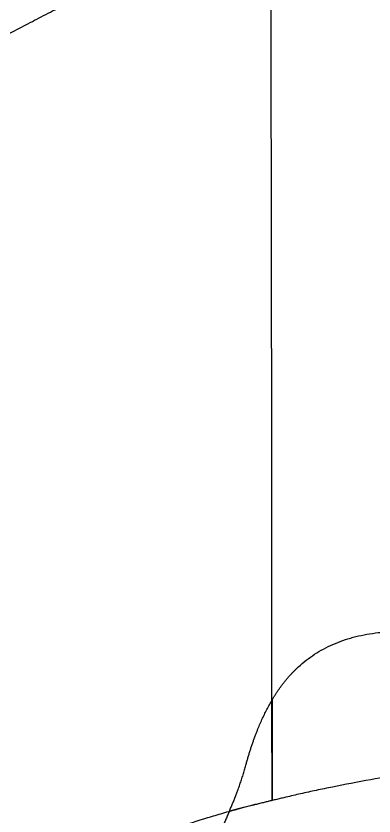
# Model space of a CAD drawing. Extents: x 526 to 610, y 679 to 808.
# Drawn here: x 537.89 to 540.34, y 713.94 to 719.41 of the extents above; entities that cross this region are included whole.
import ezdxf

# ---------------------------------------------------------------- set-up
doc = ezdxf.new("R2010")
doc.units = 0
doc.header["$MEASUREMENT"] = 0
doc.layers.add('1', color=4, linetype='Continuous')

# ---------------------------------------------------------------- blocks, each defined once
blk = doc.blocks.new('JETSETTER LX')
at = {"layer": '1', "color": 3, "linetype": 'Continuous', "lineweight": 25}
for points, knots in [([(13.518, 17.1693), (13.518, 17.1949), (13.518, 17.2456), (13.518, 17.3211), (13.518, 17.3953), (13.518, 17.4681), (13.518, 17.5395), (13.5179, 17.6096), (13.5179, 17.6783), (13.5179, 17.7456), (13.5179, 17.8116), (13.5179, 17.8761), (13.5179, 17.9392), (13.5179, 18.0009), (13.5178, 18.0612), (13.5178, 18.264), (13.5176, 18.6077), (13.5171, 19.2404), (13.5161, 20.071), (13.5149, 20.8388), (13.5137, 21.5477), (13.5126, 22.2386), (13.5106, 23.5415), (13.509, 25.3071), (13.5098, 26.8955), (13.511, 27.956), (13.5118, 28.4601), (13.5126, 28.9952), (13.5135, 29.5565), (13.5145, 30.1022), (13.5154, 30.6311), (13.5161, 31.1099), (13.5166, 31.5018), (13.5169, 31.7626), (13.5171, 31.9147), (13.5172, 32.0672), (13.5174, 32.2201), (13.5175, 32.3733), (13.5176, 32.5268), (13.5177, 32.6806), (13.5178, 32.8347), (13.5178, 32.989), (13.5179, 33.1436), (13.5179, 33.2985), (13.518, 33.4535), (13.518, 33.5567), (13.518, 33.6085)], [0, 0, 0, 0, 0.005046, 0.009995, 0.014847, 0.019601, 0.024257, 0.028816, 0.033277, 0.037641, 0.041908, 0.046077, 0.050149, 0.054123, 0.057999, 0.061779, 0.09319, 0.123802, 0.181701, 0.248531, 0.265187, 0.311195, 0.374003, 0.499852, 0.625726, 0.655666, 0.688571, 0.715589, 0.751276, 0.789147, 0.8138, 0.846891, 0.87611, 0.885389, 0.89471, 0.904072, 0.913476, 0.922923, 0.93241, 0.94194, 0.951512, 0.961126, 0.970781, 0.980479, 0.990218, 1, 1, 1, 1]), ([(12.1617, 22.8094), (12.147, 22.8033), (12.1216, 22.7927), (12.0901, 22.7795), (12.071, 22.7715), (12.0446, 22.7604), (12.0089, 22.7453), (11.9094, 22.7029), (11.6994, 22.6116), (11.3985, 22.4748), (11.0526, 22.3095), (10.7757, 22.1715), (10.5412, 22.0512), (10.3448, 21.9488), (10.1725, 21.8574), (10.0129, 21.7717), (9.89, 21.7053), (9.7759, 21.6436), (9.6906, 21.5974), (9.6395, 21.5698), (9.6164, 21.5574)], [0, 0, 0, 0, 0.0135192, 0.0232289, 0.0291376, 0.0312494, 0.0477493, 0.0624921, 0.1249626, 0.2498773, 0.3674377, 0.4997844, 0.5710089, 0.6543855, 0.7498847, 0.8009024, 0.8749594, 0.9241174, 0.9657947, 1, 1, 1, 1]), ([(9.6842, 21.3715), (9.6982, 21.3783), (9.7261, 21.3919), (9.7686, 21.4126), (9.8118, 21.4337), (9.8555, 21.4553), (9.8999, 21.4772), (9.945, 21.4996), (9.9908, 21.5224), (10.0373, 21.5457), (10.0844, 21.5693), (10.1323, 21.5935), (10.181, 21.618), (10.3057, 21.6813), (10.5177, 21.7897), (10.8213, 21.9466), (11.1472, 22.1162), (11.426, 22.2615), (11.6645, 22.3857), (11.8245, 22.469), (11.9509, 22.5346), (12.044, 22.583), (12.1132, 22.6189), (12.1765, 22.6516), (12.2083, 22.6681), (12.2231, 22.6757)], [0, 0, 0, 0, 0.020003, 0.040156, 0.06046, 0.080916, 0.101522, 0.122281, 0.143192, 0.164255, 0.18547, 0.206839, 0.228361, 0.250037, 0.371126, 0.500065, 0.620607, 0.750036, 0.808598, 0.875012, 0.916506, 0.937503, 0.968751, 0.985511, 1, 1, 1, 1]), ([(13.518, 17.856), (13.5214, 17.8618), (13.5282, 17.8734), (13.5387, 17.8903), (13.5494, 17.907), (13.5604, 17.9234), (13.5716, 17.9395), (13.5831, 17.9552), (13.5949, 17.9707), (13.6069, 17.9859), (13.6192, 18.0008), (13.6318, 18.0155), (13.6447, 18.0298), (13.6578, 18.0438), (13.6712, 18.0575), (13.685, 18.0709), (13.7114, 18.0956), (13.7519, 18.1298), (13.8089, 18.1705), (13.8697, 18.2066), (13.934, 18.238), (14.0018, 18.2647), (14.0727, 18.2866), (14.1469, 18.3037), (14.2503, 18.3201), (14.3874, 18.3286), (14.5438, 18.3201), (14.6871, 18.3002), (14.8146, 18.2754), (14.9678, 18.2373), (15.1488, 18.1816), (15.3227, 18.1167), (15.4644, 18.0576), (15.5713, 18.0099), (15.6793, 17.9586), (15.7724, 17.9118), (15.8501, 17.871), (15.9121, 17.8376), (15.9741, 17.8031), (16.0362, 17.7676), (16.0983, 17.7312), (16.1604, 17.6938), (16.2017, 17.668), (16.2223, 17.6551)], [0, 0, 0, 0, 0.008214, 0.01644, 0.02468, 0.032935, 0.041207, 0.049495, 0.057802, 0.066128, 0.074474, 0.082842, 0.091233, 0.099649, 0.108089, 0.116555, 0.125049, 0.156074, 0.18722, 0.218548, 0.250122, 0.281324, 0.312609, 0.343819, 0.375043, 0.437573, 0.499867, 0.541054, 0.582599, 0.624653, 0.686658, 0.749523, 0.780661, 0.811884, 0.843237, 0.874762, 0.892634, 0.910501, 0.928371, 0.946249, 0.964142, 0.982057, 1, 1, 1, 1]), ([(13.3393, 17.4115), (13.3416, 17.42), (13.3462, 17.4369), (13.3534, 17.4619), (13.3608, 17.4865), (13.3684, 17.5109), (13.3762, 17.5349), (13.3842, 17.5586), (13.3924, 17.582), (13.4008, 17.6051), (13.4095, 17.6279), (13.4203, 17.6553), (13.4335, 17.6872), (13.4493, 17.723), (13.4656, 17.7578), (13.4825, 17.7916), (13.4999, 17.8244), (13.5119, 17.8455), (13.518, 17.856)], [0, 0, 0, 0, 0.050084, 0.100132, 0.150151, 0.200147, 0.250128, 0.300098, 0.350066, 0.400037, 0.450017, 0.500014, 0.583602, 0.667048, 0.75038, 0.833629, 0.916826, 1, 1, 1, 1]), ([(13.518, 17.856), (13.518, 17.8302), (13.518, 17.7787), (13.518, 17.7016), (13.518, 17.6248), (13.518, 17.5483), (13.518, 17.472), (13.518, 17.3959), (13.518, 17.3201), (13.518, 17.2446), (13.518, 17.1944), (13.518, 17.1693)], [0, 0, 0, 0, 0.111732, 0.223309, 0.334731, 0.445998, 0.557109, 0.668065, 0.778866, 0.889511, 1, 1, 1, 1]), ([(16.2224, 17.6551), (16.2095, 17.6529), (16.1836, 17.6484), (16.145, 17.6418), (16.1063, 17.6351), (16.0675, 17.6285), (16.0287, 17.6219), (15.9898, 17.6153), (15.951, 17.6087), (15.912, 17.6022), (15.8731, 17.5956), (15.8341, 17.5891), (15.7952, 17.5826), (15.7562, 17.5761), (15.6914, 17.5653), (15.6006, 17.5503), (15.4843, 17.5311), (15.367, 17.5118), (15.2161, 17.487), (15.0323, 17.4568), (14.8284, 17.4229), (14.6279, 17.3891), (14.4152, 17.3524), (14.1762, 17.3094), (13.9746, 17.2706), (13.8382, 17.2427), (13.7663, 17.2272), (13.7139, 17.2155), (13.6626, 17.2038), (13.6192, 17.1935), (13.582, 17.1846), (13.5502, 17.177), (13.5289, 17.1719), (13.518, 17.1693)], [0, 0, 0, 0, 0.010563, 0.021197, 0.031902, 0.042678, 0.053525, 0.064444, 0.075433, 0.086494, 0.097625, 0.108828, 0.120103, 0.131449, 0.142866, 0.177026, 0.212219, 0.248452, 0.285729, 0.355216, 0.428582, 0.495247, 0.571436, 0.670247, 0.785703, 0.839276, 0.865746, 0.892851, 0.919618, 0.946425, 0.963241, 0.981099, 1, 1, 1, 1]), ([(13.2269, 17.0975), (13.2306, 17.106), (13.2379, 17.1229), (13.2486, 17.1483), (13.2588, 17.1732), (13.2685, 17.1977), (13.2778, 17.2218), (13.2878, 17.2487), (13.2984, 17.2786), (13.3096, 17.3117), (13.3202, 17.3449), (13.3301, 17.378), (13.3363, 17.4005), (13.3393, 17.4116)], [0, 0, 0, 0, 0.090187, 0.177637, 0.2623549, 0.3443466, 0.423619, 0.5001801, 0.6051726, 0.707614, 0.8075396, 0.9049878, 1, 1, 1, 1]), ([(13.518, 17.1694), (13.5094, 17.1673), (13.4916, 17.163), (13.464, 17.1563), (13.4346, 17.1491), (13.3994, 17.1403), (13.3517, 17.128), (13.2764, 17.1082), (13.1818, 17.0819), (13.0396, 17.0397), (12.869, 16.9842), (12.6075, 16.8872), (12.3675, 16.7789), (12.1459, 16.6559), (11.9984, 16.5617), (11.851, 16.4539), (11.7275, 16.3492), (11.5962, 16.2198), (11.4779, 16.0825), (11.3697, 15.9273), (11.3026, 15.8102), (11.2632, 15.7321), (11.2404, 15.6838), (11.2192, 15.6357), (11.1997, 15.5879), (11.1817, 15.5406), (11.1651, 15.4937), (11.155, 15.4623), (11.15, 15.4467)], [0, 0, 0, 0, 0.006972, 0.014506, 0.022603, 0.031262, 0.04366, 0.062536, 0.094873, 0.125109, 0.1877, 0.250297, 0.37545, 0.436108, 0.500512, 0.552997, 0.625449, 0.671488, 0.750283, 0.820626, 0.875088, 0.894266, 0.912999, 0.931288, 0.949132, 0.966532, 0.983488, 1, 1, 1, 1]), ([(13.518, 17.1693), (13.5034, 17.1659), (13.4757, 17.1593), (13.4367, 17.15), (13.4021, 17.1416), (13.3553, 17.1303), (13.297, 17.1159), (13.2497, 17.1035), (13.2269, 17.0975)], [0, 0, 0, 0, 0.14665, 0.278861, 0.396642, 0.500001, 0.759593, 1, 1, 1, 1]), ([(13.2269, 17.0975), (13.2229, 17.0882), (13.2148, 17.0696), (13.2028, 17.042), (13.1909, 17.0144), (13.1791, 16.9869), (13.1674, 16.9595), (13.1557, 16.9321), (13.1441, 16.9049), (13.1326, 16.8777), (13.1211, 16.8507), (13.0953, 16.7897), (13.0558, 16.6957), (12.9884, 16.5344), (12.9086, 16.3419), (12.8218, 16.1302), (12.7409, 15.9294), (12.6682, 15.7431), (12.6011, 15.5635), (12.5483, 15.413), (12.5056, 15.2841), (12.4712, 15.176), (12.434, 15.0527), (12.3945, 14.9119), (12.3625, 14.7825), (12.339, 14.6764), (12.3234, 14.5987), (12.3089, 14.519), (12.298, 14.4518), (12.2897, 14.3944), (12.2834, 14.3473), (12.2772, 14.2953), (12.2713, 14.2383), (12.2658, 14.1762), (12.2628, 14.1326), (12.2613, 14.11)], [0, 0, 0, 0, 0.0060781, 0.0121936, 0.018346, 0.0245351, 0.0307604, 0.0370216, 0.0433184, 0.0496505, 0.0560175, 0.0624191, 0.0930787, 0.1247381, 0.1855413, 0.2495353, 0.3106639, 0.3747566, 0.4360521, 0.5000036, 0.5403335, 0.5820013, 0.6250008, 0.685361, 0.7500076, 0.7805011, 0.8125098, 0.8427213, 0.8750082, 0.8914789, 0.9097085, 0.929687, 0.9514034, 0.9748454, 1, 1, 1, 1])]:
    blk.add_open_spline(points, degree=3, knots=knots, dxfattribs=at)

msp = doc.modelspace()

# ---------------------------------------------------------------- block references
at = {"layer": '1'}
msp.add_blockref('JETSETTER LX', (526.127, 696.8772), dxfattribs=at)

doc.saveas('drawing.dxf')
